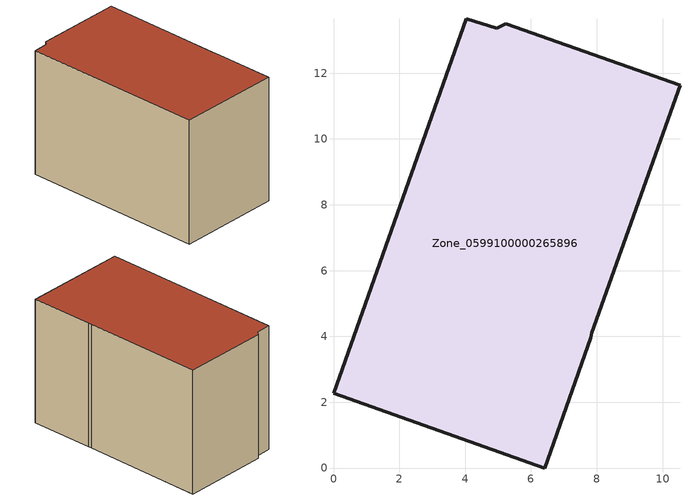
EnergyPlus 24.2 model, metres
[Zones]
Zone_0599100000265896
 floor ground (C_G): 4.03,13.65 4.96,13.36 5.23,13.5 10.53,11.63 7.84,4.12 7.82,3.95 6.42,0 0,2.28 z0.37
 wall outside (C_F): 0,2.28 6.42,0 7.82,3.95 7.84,4.12 10.53,11.63 5.23,13.5 4.96,13.36 4.03,13.65 0,2.28 z0.37:8.62
 roof outside (C_R): 4.96,13.36 4.03,13.65 0,2.28 6.42,0 7.82,3.95 7.84,4.12 10.53,11.63 5.23,13.5 z8.62
[BUILDING]
Pand.0599100000265896: North Axis=0; Terrain=City; Loads Convergence Tolerance Value=0.04; Temperature Convergence Tolerance Value=0.4; Solar Distribution=FullExterior; Maximum Number of Warmup Days=25; Minimum Number of Warmup Days=1
[Site:Location]
Rotterdam.The.Hague.AP_ZH_NLD Design_Conditions: Latitude=51.96; Longitude=4.45; Time Zone=1; Elevation=-4.5
[SITE:GROUNDTEMPERATURE:BUILDINGSURFACE]
18, 18, 18, 18, 18, 18, 18, 18, 18, 18, 18, 18
[MATERIAL] Thermal Absorptance=0.9; Solar Absorptance=0.7; Visible Absorptance=0.7
Name | Roughness | Thickness | Conductivity | Density | Specific Heat
G.TC.1965-1974 | MediumSmooth | 0.15 | 0.882353 | 540 | 1210
F.TC.1965-1974 | Rough | 0.3 | 0.697674 | 1920 | 840
R.TC.1965-1974 | MediumRough | 0.2 | 0.232558 | 1500 | 1000
[CONSTRUCTION]
C_G: G.TC.1965-1974
C_F: F.TC.1965-1974
C_R: R.TC.1965-1974
[ZONE]
Zone_0599100000265896: Type=1; Multiplier=1; Ceiling Height=Autocalculate; Volume=Autocalculate; Floor Area=autocalculate; Part of Total Floor Area=Yes
[ZONEINFILTRATION:DESIGNFLOWRATE]
Infil_Zone_0599100000265896: Zone or ZoneList or Space or SpaceList=Zone_0599100000265896; Schedule=AlwaysOn; Design Flow Rate Calculation Method=Flow/Area; Flow Rate per Floor Area=0.003; Constant Term Coefficient=1; Temperature Term Coefficient=0; Velocity Term Coefficient=0; Velocity Squared Term Coefficient=0
[HVACTEMPLATE:ZONE:IDEALLOADSAIRSYSTEM]
Zone_0599100000265896: Maximum Heating Supply Air Temperature=50; Minimum Cooling Supply Air Temperature=13; Maximum Heating Supply Air Humidity Ratio=0.0156; Minimum Cooling Supply Air Humidity Ratio=0.0077; Heating Limit=NoLimit; Cooling Limit=NoLimit; Dehumidification Control Type=ConstantSensibleHeatRatio; Cooling Sensible Heat Ratio=0.7; Dehumidification Setpoint=60; Humidification Control Type=None; Humidification Setpoint=30; Outdoor Air Method=None; Outdoor Air Flow Rate per Person=0.00944; Outdoor Air Flow Rate per Zone Floor Area=0; Outdoor Air Flow Rate per Zone=0; Demand Controlled Ventilation Type=None; Outdoor Air Economizer Type=NoEconomizer; Heat Recovery Type=None; Sensible Heat Recovery Effectiveness=0.7; Latent Heat Recovery Effectiveness=0.65
[ZONECONTROL:THERMOSTAT]
ThermostatControl_Zone_0599100000265896: Zone or ZoneList=Zone_0599100000265896; Control Type Schedule=DualSetpointControlType; Control 1=Thermostat_Zone_0599100000265896; Temperature Difference Between Cutout And Setpoint=0
[THERMOSTATSETPOINT:DUALSETPOINT]
Thermostat_Zone_0599100000265896: Heating Setpoint Temperature Schedule=HeatingSetpoint_Zone_0599100000265896; Cooling Setpoint Temperature Schedule=CoolingSetpoint_Zone_0599100000265896
[SCHEDULE:COMPACT]
HeatingSetpoint_Zone_0599100000265896: Through: 12/31, For: AllDays, Until: 24:00, 21
CoolingSetpoint_Zone_0599100000265896: Through: 12/31, For: AllDays, Until: 24:00, 24
DualSetpointControlType: Through: 12/31, For: AllDays, Until: 24:00, 4
AlwaysOn: Through: 12/31, For: AllDays, Until: 24:00, 1
